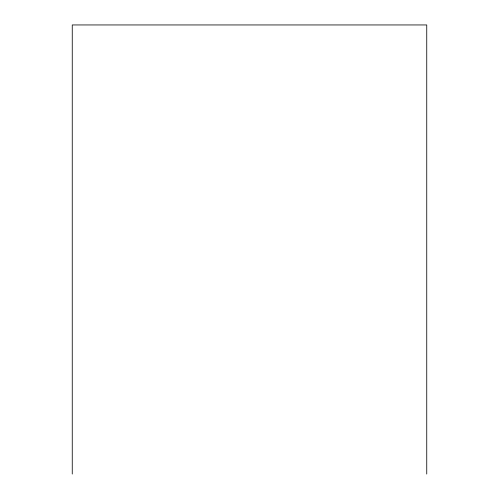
<?xml version="1.0" encoding="UTF-8"?>
<svg xmlns="http://www.w3.org/2000/svg" width="499" height="499" viewBox="0 0 499 499"><rect width="100%" height="100%" fill="white"/><g stroke="black" fill="none" stroke-linecap="round" stroke-linejoin="round"><path stroke-width="0.75" d="M426.745 474.05L426.745 24.95L72.255 24.95L72.255 474.05"/></g></svg>
